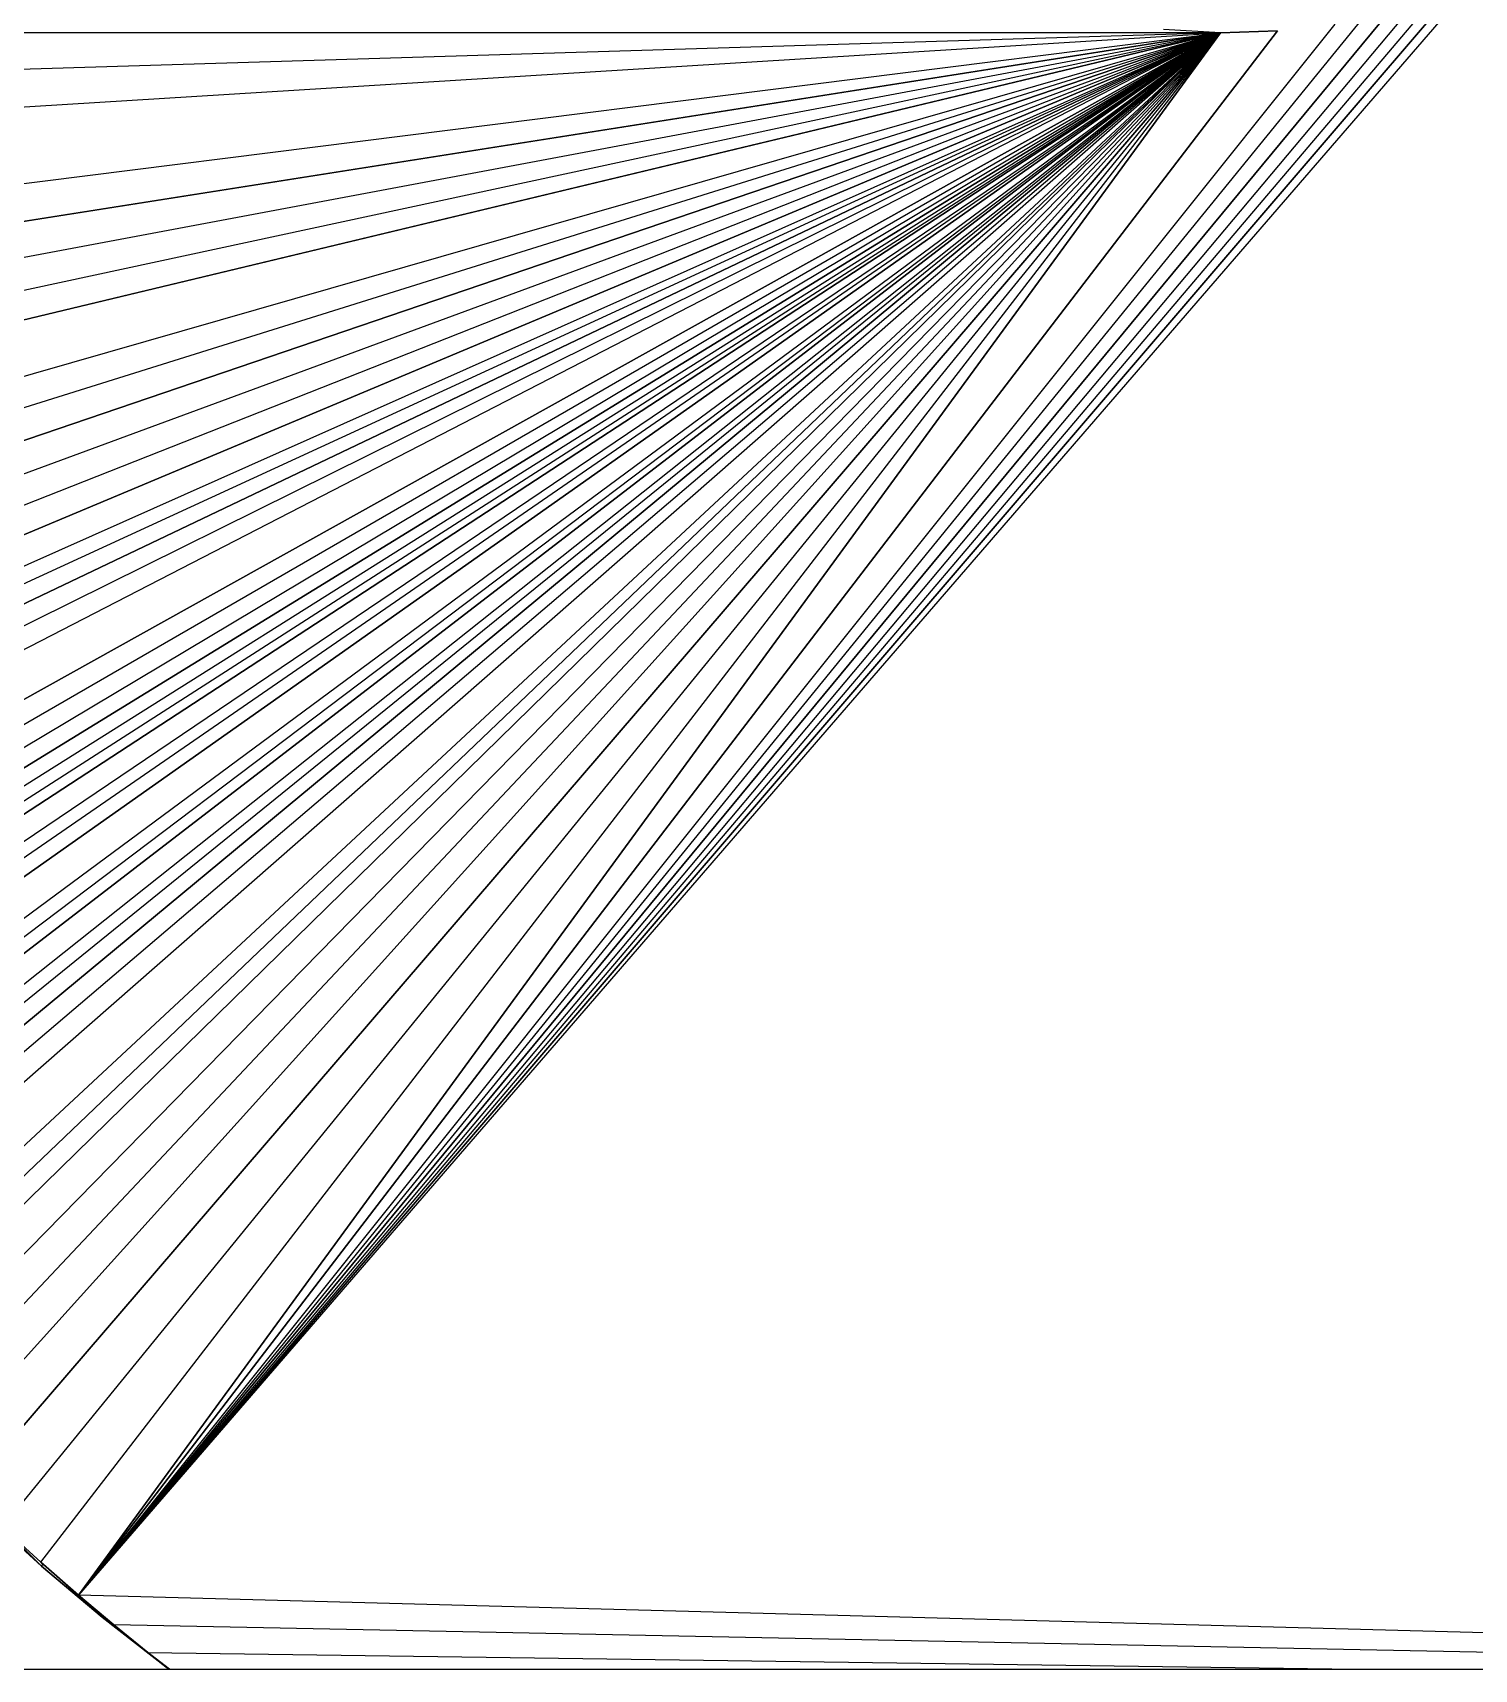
# Model space of a CAD drawing. Header units: inches. Extents: x 0 to 594, y -420 to 0.
# Drawn here: x 289.969 to 292.715, y -309.938 to -306.82 of the extents above; entities that cross this region are included whole.
import ezdxf

# ---------------------------------------------------------------- set-up
doc = ezdxf.new("R2010")
doc.units = ezdxf.units.IN
doc.header["$MEASUREMENT"] = 0

msp = doc.modelspace()

# ---------------------------------------------------------------- linework, layer by layer
at = {"color": 18, "true_color": 0x000000}
for p, q in [((292.7011, -306.7378), (290.0563, -309.7966)), ((292.7011, -306.7378), (290.0563, -309.7966)), ((292.6691, -306.7493), (290.0563, -309.7966)), ((290.0563, -309.7966), (292.6691, -306.7493)), ((292.6336, -306.761), (290.0563, -309.7966)), ((292.6336, -306.761), (290.0563, -309.7966)), ((292.5938, -306.7728), (290.0563, -309.7966)), ((292.5938, -306.7728), (290.0563, -309.7966)), ((292.5495, -306.7843), (290.0563, -309.7966)), ((290.0563, -309.7966), (292.5495, -306.7843)), ((292.2312, -306.8205), (288.6456, -306.8203)), ((292.2312, -306.8205), (288.6456, -306.8203)), ((292.2312, -306.8205), (288.65, -306.9301)), ((292.2312, -306.8205), (288.65, -306.9301)), ((288.6575, -307.042), (292.2312, -306.8205)), ((288.6575, -307.042), (292.2312, -306.8205)), ((288.6818, -307.268), (292.2312, -306.8205)), ((288.6818, -307.268), (292.2312, -306.8205)), ((288.698, -307.3775), (292.2312, -306.8205)), ((292.2312, -306.8205), (288.698, -307.3775)), ((288.7161, -307.4801), (292.2312, -306.8205)), ((288.7161, -307.4801), (292.2312, -306.8205)), ((288.7348, -307.5729), (292.2312, -306.8205)), ((288.7348, -307.5729), (292.2312, -306.8205)), ((288.7533, -307.6553), (292.2312, -306.8205)), ((292.2312, -306.8205), (288.7533, -307.6553)), ((288.7925, -307.8081), (292.2312, -306.8205)), ((288.7925, -307.8081), (292.2312, -306.8205)), ((288.8161, -307.8898), (292.2312, -306.8205)), ((288.8161, -307.8898), (292.2312, -306.8205)), ((288.8426, -307.9749), (292.2312, -306.8205)), ((292.2312, -306.8205), (288.8426, -307.9749)), ((288.8709, -308.0586), (292.2312, -306.8205)), ((288.8709, -308.0586), (292.2312, -306.8205)), ((288.8986, -308.1358), (292.2312, -306.8205)), ((288.8986, -308.1358), (292.2312, -306.8205)), ((288.9257, -308.2069), (292.2312, -306.8205)), ((292.2312, -306.8205), (288.9257, -308.2069)), ((288.9554, -308.2802), (292.2312, -306.8205)), ((288.9554, -308.2802), (292.2312, -306.8205)), ((288.9728, -308.3212), (292.2312, -306.8205)), ((288.9728, -308.3212), (292.2312, -306.8205)), ((288.9924, -308.3662), (292.2312, -306.8205)), ((292.2312, -306.8205), (288.9924, -308.3662)), ((289.0144, -308.4149), (292.2312, -306.8205)), ((289.0144, -308.4149), (292.2312, -306.8205)), ((289.0384, -308.4663), (292.2312, -306.8205)), ((289.0384, -308.4663), (292.2312, -306.8205)), ((289.0901, -308.5711), (292.2312, -306.8205)), ((292.2312, -306.8205), (289.0901, -308.5711)), ((289.1161, -308.6207), (292.2312, -306.8205)), ((289.1161, -308.6207), (292.2312, -306.8205)), ((289.1406, -308.6661), (292.2312, -306.8205)), ((289.1406, -308.6661), (292.2312, -306.8205)), ((289.1627, -308.706), (292.2312, -306.8205)), ((292.2312, -306.8205), (289.1627, -308.706)), ((289.1818, -308.7398), (292.2312, -306.8205)), ((289.1818, -308.7398), (292.2312, -306.8205)), ((289.1979, -308.768), (292.2312, -306.8205)), ((289.1979, -308.768), (292.2312, -306.8205)), ((289.212, -308.7923), (292.2312, -306.8205)), ((292.2312, -306.8205), (289.212, -308.7923)), ((289.2413, -308.8407), (292.2312, -306.8205)), ((289.2413, -308.8407), (292.2312, -306.8205)), ((289.2595, -308.8695), (292.2312, -306.8205)), ((289.2595, -308.8695), (292.2312, -306.8205)), ((289.2805, -308.9022), (292.2312, -306.8205)), ((292.2312, -306.8205), (289.2805, -308.9022)), ((289.325, -308.9707), (292.2312, -306.8205)), ((289.325, -308.9707), (292.2312, -306.8205)), ((289.3452, -309.0012), (292.2312, -306.8205)), ((289.3452, -309.0012), (292.2312, -306.8205)), ((289.3628, -309.0275), (292.2312, -306.8205)), ((292.2312, -306.8205), (289.3628, -309.0275)), ((289.396, -309.0749), (292.2312, -306.8205)), ((289.396, -309.0749), (292.2312, -306.8205)), ((289.4159, -309.102), (292.2312, -306.8205)), ((289.4159, -309.102), (292.2312, -306.8205)), ((289.4403, -309.1345), (292.2312, -306.8205)), ((292.2312, -306.8205), (289.4403, -309.1345)), ((289.4691, -309.1725), (292.2312, -306.8205)), ((289.4691, -309.1725), (292.2312, -306.8205)), ((289.5012, -309.2142), (292.2312, -306.8205)), ((289.5012, -309.2142), (292.2312, -306.8205)), ((289.5677, -309.2982), (292.2312, -306.8205)), ((292.2312, -306.8205), (289.5677, -309.2982)), ((289.5987, -309.3359), (292.2312, -306.8205)), ((289.5987, -309.3359), (292.2312, -306.8205)), ((289.6272, -309.3695), (292.2312, -306.8205)), ((289.6272, -309.3695), (292.2312, -306.8205)), ((289.6782, -309.427), (292.2312, -306.8205)), ((292.2312, -306.8205), (289.6782, -309.427)), ((289.7272, -309.4802), (292.2312, -306.8205)), ((289.7272, -309.4802), (292.2312, -306.8205)), ((289.7809, -309.537), (292.2312, -306.8205)), ((289.7809, -309.537), (292.2312, -306.8205)), ((289.8427, -309.5999), (292.2312, -306.8205)), ((292.2312, -306.8205), (289.8427, -309.5999)), ((289.9119, -309.667), (292.2312, -306.8205)), ((289.9119, -309.667), (292.2312, -306.8205)), ((289.9848, -309.7339), (292.2312, -306.8205)), ((289.9848, -309.7339), (292.2312, -306.8205)), ((292.5009, -306.7949), (290.0563, -309.7966)), ((292.5009, -306.7949), (290.0563, -309.7966)), ((292.449, -306.804), (290.0563, -309.7966)), ((292.449, -306.804), (290.0563, -309.7966)), ((292.3401, -306.8167), (290.0563, -309.7966)), ((290.0563, -309.7966), (292.3401, -306.8167)), ((290.0563, -309.7966), (292.2312, -306.8205)), ((292.2312, -306.8205), (290.0563, -309.7966)), ((292.2312, -306.8205), (292.1226, -306.8145)), ((292.2312, -306.8205), (292.1226, -306.8145)), ((292.3401, -306.8167), (292.2312, -306.8205)), ((292.2312, -306.8205), (292.3401, -306.8167)), ((289.9859, -309.741), (289.8807, -309.6454)), ((289.8807, -309.6454), (289.9859, -309.741)), ((289.9859, -309.741), (289.8807, -309.6454)), ((289.9859, -309.741), (289.8807, -309.6454)), ((289.9859, -309.741), (289.8841, -309.6405)), ((289.9859, -309.741), (289.8841, -309.6405)), ((289.9848, -309.7339), (289.9119, -309.667)), ((289.9119, -309.667), (289.9848, -309.7339)), ((289.9848, -309.7339), (290.0522, -309.793)), ((290.0563, -309.7966), (289.9848, -309.7339)), ((289.9848, -309.7339), (289.9889, -309.7376)), ((289.9848, -309.7339), (290.0522, -309.793)), ((289.9848, -309.7339), (289.9889, -309.7376)), ((289.9848, -309.7339), (290.0563, -309.7966)), ((289.9859, -309.741), (289.9889, -309.7376)), ((289.9859, -309.741), (289.9889, -309.7376)), ((290.1016, -309.8385), (289.9859, -309.741)), ((289.9859, -309.741), (290.1016, -309.8385)), ((290.1016, -309.8385), (289.9859, -309.741)), ((289.9859, -309.741), (290.1016, -309.8385)), ((289.9871, -309.7359), (289.9889, -309.7376)), ((289.9871, -309.7359), (289.9889, -309.7376)), ((289.9889, -309.7376), (289.9874, -309.7362)), ((289.9874, -309.7362), (289.9889, -309.7376)), ((289.9874, -309.7362), (289.9889, -309.7376)), ((289.9874, -309.7362), (289.9889, -309.7376)), ((289.9889, -309.7376), (289.9874, -309.7362)), ((289.9874, -309.7362), (289.9889, -309.7376)), ((289.9889, -309.7376), (289.9874, -309.7362)), ((289.9889, -309.7376), (289.9874, -309.7362)), ((289.9889, -309.7376), (289.9874, -309.7362)), ((289.9889, -309.7376), (289.9874, -309.7362)), ((289.9889, -309.7376), (289.9874, -309.7362)), ((289.9889, -309.7376), (289.9874, -309.7362)), ((289.9889, -309.7376), (289.9874, -309.7362)), ((289.9889, -309.7376), (289.9874, -309.7362)), ((289.9889, -309.7376), (289.9874, -309.7362)), ((289.9889, -309.7376), (289.9874, -309.7362)), ((289.9889, -309.7376), (289.9874, -309.7362)), ((289.9889, -309.7376), (289.9874, -309.7362)), ((289.9887, -309.7374), (289.9887, -309.7373)), ((289.9887, -309.7374), (289.9887, -309.7373)), ((289.9887, -309.7374), (289.9887, -309.7374)), ((289.9887, -309.7374), (289.9887, -309.7374)), ((290.0522, -309.793), (289.9889, -309.7376)), ((289.9889, -309.7376), (290.0522, -309.793)), ((289.9889, -309.7376), (290.0522, -309.793)), ((289.9889, -309.7376), (290.0522, -309.793)), ((290.1016, -309.8385), (289.9889, -309.7376)), ((290.0522, -309.793), (289.9889, -309.7376)), ((290.1016, -309.8385), (289.9889, -309.7376)), ((289.9889, -309.7376), (290.0522, -309.793)), ((290.0522, -309.793), (289.9889, -309.7376)), ((290.0522, -309.793), (289.9889, -309.7376)), ((290.0522, -309.793), (289.9889, -309.7376)), ((290.0522, -309.793), (289.9889, -309.7376)), ((290.0522, -309.793), (289.9889, -309.7376)), ((290.0522, -309.793), (289.9889, -309.7376)), ((290.0522, -309.793), (289.9889, -309.7376)), ((289.9889, -309.7376), (290.0522, -309.793)), ((290.0522, -309.793), (289.9889, -309.7376)), ((290.0522, -309.793), (289.9889, -309.7376)), ((289.9889, -309.7376), (290.0522, -309.793)), ((290.0522, -309.793), (289.9889, -309.7376)), ((290.0546, -309.7951), (290.0522, -309.793)), ((290.0522, -309.793), (290.0546, -309.7951)), ((290.0522, -309.793), (290.0546, -309.7951)), ((290.0522, -309.793), (290.0546, -309.7951)), ((290.1016, -309.8385), (290.0522, -309.793)), ((290.0546, -309.7951), (290.0522, -309.793)), ((290.1016, -309.8385), (290.0522, -309.793)), ((290.0546, -309.7951), (290.0522, -309.793)), ((290.0546, -309.7951), (290.0522, -309.793)), ((290.0522, -309.793), (290.0546, -309.7951)), ((290.0563, -309.7966), (290.0522, -309.793)), ((290.0563, -309.7966), (290.0522, -309.793)), ((290.0546, -309.7951), (290.0522, -309.793)), ((290.0522, -309.793), (290.0546, -309.7951)), ((290.0546, -309.7951), (290.0522, -309.793)), ((290.0546, -309.7951), (290.0522, -309.793)), ((290.0522, -309.793), (290.0546, -309.7951)), ((290.0546, -309.7951), (290.0522, -309.793)), ((290.0546, -309.7951), (290.0522, -309.793)), ((290.0546, -309.7951), (290.0522, -309.793)), ((290.0522, -309.793), (290.0546, -309.7951)), ((290.0522, -309.793), (290.0546, -309.7951)), ((290.0563, -309.7966), (290.1121, -309.8437)), ((290.1235, -309.8531), (290.0563, -309.7966)), ((290.0563, -309.7966), (290.1121, -309.8437)), ((290.0563, -309.7966), (290.1235, -309.8531)), ((295.3463, -309.9376), (290.0563, -309.7966)), ((295.3463, -309.9376), (290.0563, -309.7966)), ((290.1121, -309.8437), (290.0713, -309.8092)), ((290.0713, -309.8092), (290.1121, -309.8437)), ((290.0713, -309.8092), (290.1121, -309.8437)), ((290.0713, -309.8092), (290.1121, -309.8437)), ((290.1121, -309.8437), (290.0713, -309.8092)), ((290.1121, -309.8437), (290.0713, -309.8092)), ((290.1121, -309.8437), (290.0713, -309.8092)), ((290.0713, -309.8092), (290.1121, -309.8437)), ((290.1121, -309.8437), (290.0713, -309.8092)), ((290.0713, -309.8092), (290.1121, -309.8437)), ((290.1121, -309.8437), (290.0713, -309.8092)), ((290.1121, -309.8437), (290.0713, -309.8092)), ((290.0713, -309.8092), (290.1121, -309.8437)), ((290.1121, -309.8437), (290.0713, -309.8092)), ((290.1121, -309.8437), (290.0713, -309.8092)), ((290.1121, -309.8437), (290.0713, -309.8092)), ((290.0713, -309.8092), (290.1121, -309.8437)), ((290.0713, -309.8092), (290.1121, -309.8437)), ((290.1016, -309.8385), (290.2287, -309.9376)), ((290.1016, -309.8385), (290.1121, -309.8437)), ((290.1121, -309.8437), (290.1016, -309.8385)), ((290.2287, -309.9376), (290.1016, -309.8385)), ((290.2287, -309.9376), (290.1016, -309.8385)), ((290.1016, -309.8385), (290.2287, -309.9376)), ((290.1032, -309.8362), (290.1033, -309.8361)), ((290.1032, -309.8362), (290.1033, -309.8361)), ((290.1032, -309.8362), (290.1033, -309.8361)), ((290.1032, -309.8362), (290.1033, -309.8361)), ((290.1154, -309.8464), (290.1121, -309.8437)), ((290.1121, -309.8437), (290.1154, -309.8464)), ((290.1121, -309.8437), (290.1158, -309.8467)), ((290.1121, -309.8437), (290.1154, -309.8464)), ((290.1158, -309.8467), (290.1121, -309.8437)), ((290.1121, -309.8437), (290.1154, -309.8464)), ((290.1169, -309.8476), (290.1121, -309.8437)), ((290.1235, -309.8531), (290.1121, -309.8437)), ((290.1169, -309.8476), (290.1121, -309.8437)), ((290.1235, -309.8531), (290.1121, -309.8437)), ((290.1154, -309.8464), (290.1121, -309.8437)), ((290.1121, -309.8437), (290.1154, -309.8464)), ((290.1154, -309.8464), (290.1121, -309.8437)), ((290.1154, -309.8464), (290.1121, -309.8437)), ((290.1121, -309.8437), (290.1154, -309.8464)), ((290.1154, -309.8464), (290.1121, -309.8437)), ((290.1154, -309.8464), (290.1121, -309.8437)), ((290.1154, -309.8464), (290.1121, -309.8437)), ((290.1154, -309.8464), (290.1121, -309.8437)), ((290.1154, -309.8464), (290.1121, -309.8437)), ((290.1121, -309.8437), (290.1154, -309.8464)), ((290.1121, -309.8437), (290.1154, -309.8464)), ((290.1121, -309.8437), (290.1154, -309.8464)), ((290.1121, -309.8437), (290.1154, -309.8464)), ((290.1883, -309.9057), (290.1235, -309.8531)), ((294.3301, -309.9376), (290.1235, -309.8531)), ((294.3301, -309.9376), (290.1235, -309.8531)), ((290.1883, -309.9057), (290.1235, -309.8531)), ((290.1883, -309.9057), (290.229, -309.9373)), ((290.2299, -309.9376), (290.1883, -309.9057)), ((290.1883, -309.9057), (290.229, -309.9373)), ((290.1883, -309.9057), (292.4895, -309.9376)), ((290.1883, -309.9057), (290.2299, -309.9376)), ((290.1883, -309.9057), (292.4895, -309.9376)), ((285.5, -309.9376), (311.0456, -309.9376)), ((290.2052, -309.9187), (290.2287, -309.9376)), ((290.2287, -309.9376), (290.2052, -309.9187)), ((290.229, -309.9373), (290.217, -309.9278)), ((290.217, -309.9278), (290.229, -309.9373)), ((290.217, -309.9278), (290.229, -309.9373)), ((290.217, -309.9278), (290.229, -309.9373)), ((290.229, -309.9373), (290.217, -309.9278)), ((290.217, -309.9278), (290.229, -309.9373)), ((290.229, -309.9373), (290.217, -309.9278)), ((290.229, -309.9373), (290.217, -309.9278)), ((290.217, -309.9278), (290.229, -309.9373)), ((290.229, -309.9373), (290.217, -309.9278)), ((290.229, -309.9373), (290.217, -309.9278)), ((290.229, -309.9373), (290.217, -309.9278)), ((290.229, -309.9373), (290.217, -309.9278)), ((290.229, -309.9373), (290.217, -309.9278)), ((290.217, -309.9278), (290.229, -309.9373)), ((290.217, -309.9278), (290.229, -309.9373)), ((290.217, -309.9278), (290.229, -309.9373)), ((290.217, -309.9278), (290.229, -309.9373)), ((290.2288, -309.9376), (290.2291, -309.937)), ((290.2291, -309.937), (290.2288, -309.9376)), ((290.2288, -309.9376), (290.2291, -309.937)), ((290.2291, -309.937), (290.2288, -309.9376)), ((290.2288, -309.9376), (290.229, -309.9373)), ((290.2288, -309.9376), (290.229, -309.9373)), ((290.2294, -309.9376), (290.229, -309.9373)), ((290.229, -309.9373), (290.2294, -309.9376)), ((290.2294, -309.9376), (290.229, -309.9373)), ((290.2294, -309.9376), (290.229, -309.9373)), ((290.2294, -309.9376), (290.229, -309.9373)), ((290.2294, -309.9376), (290.229, -309.9373)), ((290.2294, -309.9376), (290.229, -309.9373)), ((290.2294, -309.9376), (290.229, -309.9373)), ((290.2294, -309.9376), (290.229, -309.9373)), ((290.2294, -309.9376), (290.229, -309.9373)), ((290.2294, -309.9376), (290.229, -309.9373)), ((290.2294, -309.9376), (290.229, -309.9373)), ((290.2294, -309.9376), (290.229, -309.9373)), ((290.2294, -309.9376), (290.229, -309.9373)), ((290.2294, -309.9376), (290.229, -309.9373)), ((290.2294, -309.9376), (290.229, -309.9373)), ((290.2294, -309.9376), (290.229, -309.9373)), ((290.2294, -309.9376), (290.229, -309.9373)), ((290.2294, -309.9376), (290.229, -309.9373)), ((290.2294, -309.9376), (290.229, -309.9373))]:
    msp.add_line(p, q, dxfattribs=at)

doc.saveas('drawing.dxf')
